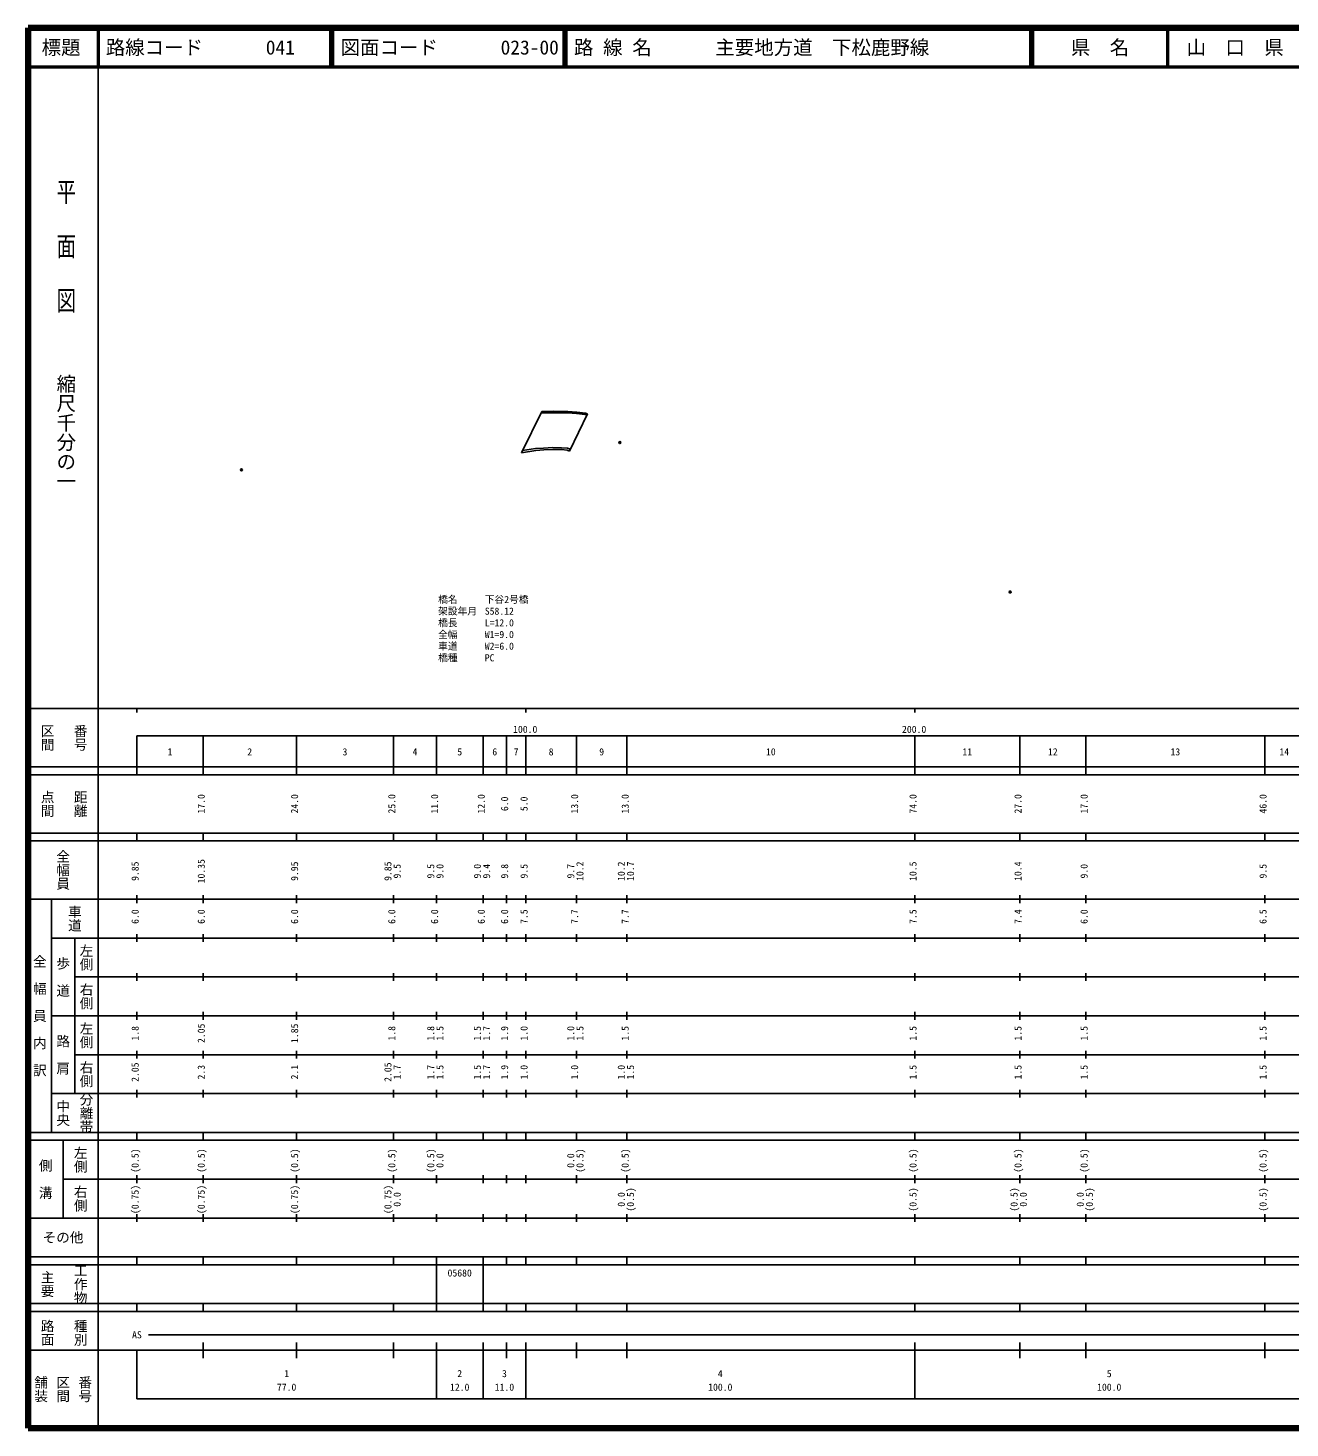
# Model space of a CAD drawing. Units: millimetres on the paper, with parts at other scales. Extents: x 40 to 680, y 20 to 380.
# Drawn here: x 40 to 364.5, y 20 to 380 of the extents above; entities that cross this region are included whole.
import ezdxf
from ezdxf.enums import TextEntityAlignment as Align

# ---------------------------------------------------------------- set-up
doc = ezdxf.new("R2010")
doc.units = ezdxf.units.MM
doc.header["$PDMODE"] = 32
doc.header["$PDSIZE"] = 0.5
for name, color, linetype in [('M-OTRS', 6, 'Continuous'), ('M-STR-HTXT', 7, 'Continuous'), ('M-TTL-TXT', 7, 'Continuous')]:
    doc.layers.add(name, color=color, linetype=linetype)
for name, color, linetype, lineweight in [('M-STR-STR1', 1, 'Continuous', 25), ('M-TTL', 2, 'Continuous', 140), ('M-TTL-BAND', 7, 'Continuous', 25), ('M-TTL-LINE', 7, 'Continuous', 50)]:
    doc.layers.add(name, color=color, linetype=linetype, lineweight=lineweight)
doc.styles.add('@ＭＳ ゴシック', font='')
doc.styles.add('ＭＳ ゴシック', font='')
doc.styles.get('@ＭＳ ゴシック').set_extended_font_data('@MS Gothic')
doc.styles.get('ＭＳ ゴシック').set_extended_font_data('MS Gothic')

msp = doc.modelspace()

# ---------------------------------------------------------------- linework, layer by layer
at = {"layer": 'M-OTRS'}
for p in [(192.188, 273.387), (94.884, 266.396), (292.51, 234.972)]:
    msp.add_point(p, dxfattribs=at)
at = {"layer": 'M-STR-STR1'}
for p, q in [((172.133, 281.398), (166.917, 270.791)), ((183.856, 280.763), (179.24, 271.222))]:
    msp.add_line(p, q, dxfattribs=at)
for points in [[(171.951, 281.028), (174.991, 281.076), (178.827, 281.039), (181.059, 280.892), (183.279, 280.602), (183.696, 280.433)], [(172.133, 281.398), (174.99, 281.443), (178.841, 281.405), (181.095, 281.257), (183.373, 280.96), (183.856, 280.763)], [(166.917, 270.791), (170.554, 271.362), (172.61, 271.498), (174.925, 271.597), (177.166, 271.573), (178.615, 271.449), (179.24, 271.222)], [(167.183, 271.334), (170.499, 271.854), (172.583, 271.992), (174.917, 272.092), (177.19, 272.067), (178.722, 271.936), (179.456, 271.669)]]:
    msp.add_lwpolyline(points, dxfattribs=at)
at = {"layer": 'M-TTL'}
for p, q in [((40, 380), (40, 20)), ((680, 380), (40, 380)), ((40, 20), (680, 20))]:
    msp.add_line(p, q, dxfattribs=at)
at = {"layer": 'M-TTL-BAND'}
for p, q in [((58, 370), (58, 20)), ((40, 205), (579, 205)), ((68, 205), (68, 204)), ((168, 205), (168, 204)), ((268, 205), (268, 204)), ((68, 198), (579, 198)), ((68, 198), (68, 188)), ((85, 188), (85, 198)), ((109, 188), (109, 198)), ((134, 188), (134, 198)), ((145, 188), (145, 198)), ((157, 188), (157, 198)), ((163, 188), (163, 198)), ((168, 188), (168, 198)), ((181, 188), (181, 198)), ((194, 188), (194, 198)), ((268, 188), (268, 198)), ((295, 188), (295, 198)), ((312, 188), (312, 198)), ((358, 188), (358, 198)), ((40, 190), (579, 190)), ((40, 188), (579, 188)), ((40, 173), (579, 173)), ((68, 171), (68, 173)), ((85, 171), (85, 173)), ((109, 171), (109, 173)), ((134, 171), (134, 173)), ((145, 171), (145, 173)), ((157, 171), (157, 173)), ((163, 171), (163, 173)), ((168, 171), (168, 173)), ((181, 171), (181, 173)), ((194, 171), (194, 173)), ((268, 171), (268, 173)), ((295, 171), (295, 173)), ((312, 171), (312, 173)), ((358, 171), (358, 173)), ((40, 171), (579, 171)), ((40, 156), (579, 156)), ((46, 96), (46, 156)), ((68, 155), (68, 157)), ((85, 155), (85, 157)), ((109, 155), (109, 157)), ((134, 155), (134, 157)), ((145, 155), (145, 157)), ((157, 155), (157, 157)), ((163, 155), (163, 157)), ((168, 155), (168, 157)), ((181, 155), (181, 157)), ((194, 155), (194, 157)), ((268, 155), (268, 157)), ((295, 155), (295, 157)), ((312, 155), (312, 157)), ((358, 155), (358, 157)), ((46, 146), (579, 146)), ((52, 146), (52, 106)), ((68, 145), (68, 147)), ((85, 145), (85, 147)), ((109, 145), (109, 147)), ((134, 145), (134, 147)), ((145, 145), (145, 147)), ((157, 145), (157, 147)), ((163, 145), (163, 147)), ((168, 145), (168, 147)), ((181, 145), (181, 147)), ((194, 145), (194, 147)), ((268, 145), (268, 147)), ((295, 145), (295, 147)), ((312, 145), (312, 147)), ((358, 145), (358, 147)), ((68, 135), (68, 137)), ((85, 135), (85, 137)), ((109, 135), (109, 137)), ((134, 135), (134, 137)), ((145, 135), (145, 137)), ((157, 135), (157, 137)), ((163, 135), (163, 137)), ((168, 135), (168, 137)), ((181, 135), (181, 137)), ((194, 135), (194, 137)), ((268, 135), (268, 137)), ((295, 135), (295, 137)), ((312, 135), (312, 137)), ((358, 135), (358, 137)), ((52, 136), (579, 136)), ((46, 126), (579, 126)), ((68, 125), (68, 127)), ((85, 125), (85, 127)), ((109, 125), (109, 127)), ((134, 125), (134, 127)), ((145, 125), (145, 127)), ((157, 125), (157, 127)), ((163, 125), (163, 127)), ((168, 125), (168, 127)), ((181, 125), (181, 127)), ((194, 125), (194, 127)), ((268, 125), (268, 127)), ((295, 125), (295, 127)), ((312, 125), (312, 127)), ((358, 125), (358, 127)), ((52, 116), (579, 116)), ((68, 115), (68, 117)), ((85, 115), (85, 117)), ((109, 115), (109, 117)), ((134, 115), (134, 117)), ((145, 115), (145, 117)), ((157, 115), (157, 117)), ((163, 115), (163, 117)), ((168, 115), (168, 117)), ((181, 115), (181, 117)), ((194, 115), (194, 117)), ((268, 115), (268, 117)), ((295, 115), (295, 117)), ((312, 115), (312, 117)), ((358, 115), (358, 117)), ((46, 106), (579, 106)), ((68, 105), (68, 107)), ((85, 105), (85, 107)), ((109, 105), (109, 107)), ((134, 105), (134, 107)), ((145, 105), (145, 107)), ((157, 105), (157, 107)), ((163, 105), (163, 107)), ((168, 105), (168, 107)), ((181, 105), (181, 107)), ((194, 105), (194, 107)), ((268, 105), (268, 107)), ((295, 105), (295, 107)), ((312, 105), (312, 107)), ((358, 105), (358, 107)), ((40, 96), (579, 96)), ((40, 94), (579, 94)), ((49, 94), (49, 74)), ((68, 94), (68, 96)), ((85, 94), (85, 96)), ((109, 94), (109, 96)), ((134, 94), (134, 96)), ((145, 94), (145, 96)), ((157, 94), (157, 96)), ((163, 94), (163, 96)), ((168, 94), (168, 96)), ((181, 94), (181, 96)), ((194, 94), (194, 96)), ((268, 94), (268, 96)), ((295, 94), (295, 96)), ((312, 94), (312, 96)), ((358, 94), (358, 96)), ((49, 84), (579, 84)), ((68, 83), (68, 85)), ((85, 83), (85, 85)), ((109, 83), (109, 85)), ((134, 83), (134, 85)), ((145, 83), (145, 85)), ((157, 83), (157, 85)), ((163, 83), (163, 85)), ((168, 83), (168, 85)), ((181, 83), (181, 85)), ((194, 83), (194, 85)), ((268, 83), (268, 85)), ((295, 83), (295, 85)), ((312, 83), (312, 85)), ((358, 83), (358, 85)), ((40, 74), (579, 74)), ((68, 73), (68, 75)), ((85, 73), (85, 75)), ((109, 73), (109, 75)), ((134, 73), (134, 75)), ((145, 73), (145, 75)), ((157, 73), (157, 75)), ((163, 73), (163, 75)), ((168, 73), (168, 75)), ((181, 73), (181, 75)), ((194, 73), (194, 75)), ((268, 73), (268, 75)), ((295, 73), (295, 75)), ((312, 73), (312, 75)), ((358, 73), (358, 75)), ((40, 64), (579, 64)), ((40, 62), (579, 62)), ((68, 62), (68, 64)), ((85, 62), (85, 64)), ((109, 62), (109, 64)), ((134, 62), (134, 64)), ((145, 62), (145, 64)), ((145, 52), (145, 62)), ((157, 62), (157, 64)), ((157, 52), (157, 62)), ((163, 62), (163, 64)), ((168, 62), (168, 64)), ((181, 62), (181, 64)), ((194, 62), (194, 64)), ((268, 62), (268, 64)), ((295, 62), (295, 64)), ((312, 62), (312, 64)), ((358, 62), (358, 64)), ((40, 52), (579, 52)), ((68, 50), (68, 52)), ((85, 50), (85, 52)), ((109, 50), (109, 52)), ((134, 50), (134, 52)), ((145, 50), (145, 52)), ((157, 50), (157, 52)), ((163, 50), (163, 52)), ((168, 50), (168, 52)), ((181, 50), (181, 52)), ((194, 50), (194, 52)), ((268, 50), (268, 52)), ((295, 50), (295, 52)), ((312, 50), (312, 52)), ((358, 50), (358, 52)), ((40, 50), (579, 50)), ((71, 44), (495, 44)), ((40, 40), (579, 40)), ((68, 40), (68, 27.5)), ((85, 38), (85, 42)), ((109, 38), (109, 42)), ((134, 38), (134, 42)), ((145, 27.5), (145, 42)), ((157, 27.5), (157, 42)), ((163, 38), (163, 42)), ((168, 27.5), (168, 42)), ((181, 38), (181, 42)), ((194, 38), (194, 42)), ((268, 27.5), (268, 42)), ((295, 38), (295, 42)), ((312, 38), (312, 42)), ((358, 38), (358, 42)), ((68, 27.5), (579, 27.5))]:
    msp.add_line(p, q, dxfattribs=at)
at = {"layer": 'M-TTL-LINE'}
for p, q in [((58, 380), (58, 370)), ((117.75, 380), (117.75, 370)), ((118.25, 380), (118.25, 370)), ((177.75, 380), (177.75, 370)), ((178.25, 380), (178.25, 370)), ((297.75, 380), (297.75, 370)), ((298.25, 380), (298.25, 370)), ((333, 380), (333, 370)), ((40, 370), (680, 370))]:
    msp.add_line(p, q, dxfattribs=at)

# ---------------------------------------------------------------- texts
at = {"layer": 'M-STR-HTXT', "style": 'ＭＳ ゴシック'}
for s, p in [('橋名', (145.449, 231.583)), ('下谷2号橋', (157.449, 231.583)), ('架設年月', (145.449, 228.583)), ('S58.12', (157.449, 228.583)), ('橋長', (145.449, 225.583)), ('L=12.0', (157.449, 225.583)), ('全幅', (145.449, 222.583)), ('W1=9.0', (157.449, 222.583)), ('車道', (145.449, 219.583)), ('W2=6.0', (157.449, 219.583)), ('橋種', (145.449, 216.583)), ('PC', (157.449, 216.583))]:
    msp.add_text(s, height=1.833, dxfattribs=at).set_placement(p, align=Align.BOTTOM_LEFT)
at = {"layer": 'M-TTL-BAND', "style": '@ＭＳ ゴシック', "width": 1.4}
msp.add_text('平  面  図', height=3.666, rotation=270, dxfattribs=at).set_placement((49.777, 306.475), align=Align.MIDDLE_RIGHT)
at = {"layer": 'M-TTL-BAND', "style": '@ＭＳ ゴシック'}
msp.add_text('縮尺千分の一', height=3.666, rotation=270, dxfattribs=at).set_placement((49.777, 261.03), align=Align.MIDDLE_RIGHT)
for s, p in [('区間', (45, 197.5)), ('番号', (53.5, 197.5)), ('点間', (45, 180.5)), ('距離', (53.5, 180.5)), ('全幅員', (49, 163.5)), ('車道', (52, 151)), ('左側', (55, 141)), ('全\u3000幅\u3000員\u3000内\u3000訳', (43, 126)), ('歩\u3000道', (49, 136)), ('右側', (55, 131)), ('左側', (55, 121)), ('路\u3000肩', (49, 116)), ('右側', (55, 111)), ('分離帯', (55, 101)), ('中央', (49, 101)), ('左側', (53.5, 89)), ('側\u3000溝', (44.5, 84)), ('右側', (53.5, 79)), ('工作物', (53.5, 57)), ('主要', (45, 57)), ('路面', (45, 44.5)), ('種別', (53.5, 44.5)), ('舗装', (43.333, 30)), ('区間', (49, 30)), ('番号', (54.667, 30))]:
    msp.add_text(s, height=2.566, rotation=270, dxfattribs=at).set_placement(p, align=Align.MIDDLE_CENTER)
at = {"layer": 'M-TTL-BAND', "style": 'ＭＳ ゴシック'}
for s, p in [('100.0', (167.844, 198.195)), ('200.0', (267.844, 198.195)), ('1', (76.5, 192.405)), ('2', (97, 192.405)), ('3', (121.5, 192.405)), ('4', (139.5, 192.405)), ('5', (151, 192.405)), ('6', (160, 192.405)), ('7', (165.5, 192.405)), ('8', (174.5, 192.405)), ('9', (187.5, 192.405)), ('10', (231, 192.405)), ('11', (281.5, 192.405)), ('12', (303.5, 192.405)), ('13', (335, 192.405)), ('14', (363, 192.405)), ('AS', (68, 42.5)), ('1', (106.5, 32.523)), ('2', (151, 32.523)), ('3', (162.5, 32.523)), ('4', (218, 32.523)), ('5', (318, 32.523)), ('77.0', (106.5, 29.033)), ('12.0', (151, 29.033)), ('11.0', (162.5, 29.033)), ('100.0', (218, 29.033)), ('100.0', (318, 29.033))]:
    msp.add_text(s, height=1.833, dxfattribs=at).set_placement(p, align=Align.BOTTOM_CENTER)
for s, p in [('17.0', (86, 180.5)), ('24.0', (110, 180.5)), ('25.0', (135, 180.5)), ('11.0', (146, 180.5)), ('12.0', (158, 180.5)), ('6.0', (164, 180.5)), ('5.0', (169, 180.5)), ('13.0', (182, 180.5)), ('13.0', (195, 180.5)), ('74.0', (269, 180.5)), ('27.0', (296, 180.5)), ('17.0', (313, 180.5)), ('46.0', (359, 180.5)), ('10.35', (86, 163.174)), ('9.85', (69, 163.174)), ('9.95', (110, 163.174)), ('9.85', (134, 163.174)), ('9.5', (136.37, 163.174)), ('9.5', (145, 163.174)), ('9.0', (147.37, 163.174)), ('9.0', (157, 163.174)), ('9.4', (159.37, 163.174)), ('9.8', (164, 163.174)), ('9.5', (169, 163.174)), ('9.7', (181, 163.174)), ('10.2', (183.37, 163.174)), ('10.2', (194, 163.174)), ('10.7', (196.37, 163.174)), ('10.5', (269, 163.174)), ('10.4', (296, 163.174)), ('9.0', (313, 163.174)), ('9.5', (359, 163.174)), ('6.0', (69, 151.5)), ('6.0', (86, 151.5)), ('6.0', (110, 151.5)), ('6.0', (135, 151.5)), ('6.0', (146, 151.5)), ('6.0', (158, 151.5)), ('6.0', (164, 151.5)), ('7.5', (169, 151.5)), ('7.7', (182, 151.5)), ('7.7', (195, 151.5)), ('7.5', (269, 151.5)), ('7.4', (296, 151.5)), ('6.0', (313, 151.5)), ('6.5', (359, 151.5)), ('1.8', (69, 121.5)), ('2.05', (86, 121.5)), ('1.85', (110, 121.5)), ('1.8', (135, 121.5)), ('1.8', (145, 121.5)), ('1.5', (147.37, 121.5)), ('1.5', (157, 121.5)), ('1.7', (159.37, 121.5)), ('1.9', (164, 121.5)), ('1.0', (169, 121.5)), ('1.0', (181, 121.5)), ('1.5', (183.37, 121.5)), ('1.5', (195, 121.5)), ('1.5', (269, 121.5)), ('1.5', (296, 121.5)), ('1.5', (313, 121.5)), ('1.5', (359, 121.5)), ('2.05', (69, 111.5)), ('2.3', (86, 111.5)), ('2.1', (110, 111.5)), ('2.05', (134, 111.5)), ('1.7', (136.37, 111.5)), ('1.7', (145, 111.5)), ('1.5', (147.37, 111.5)), ('1.5', (157, 111.5)), ('1.7', (159.37, 111.5)), ('1.9', (164, 111.5)), ('1.0', (169, 111.5)), ('1.0', (182, 111.5)), ('1.0', (194, 111.5)), ('1.5', (196.37, 111.5)), ('1.5', (269, 111.5)), ('1.5', (296, 111.5)), ('1.5', (313, 111.5)), ('1.5', (359, 111.5)), ('(0.5)', (69, 88.764)), ('(0.5)', (86, 88.764)), ('(0.5)', (110, 88.764)), ('(0.5)', (135, 88.764)), ('(0.5)', (145, 88.764)), ('0.0', (147.37, 88.764)), ('0.0', (181, 88.764)), ('(0.5)', (183.37, 88.764)), ('(0.5)', (195, 88.764)), ('(0.5)', (269, 88.764)), ('(0.5)', (296, 88.764)), ('(0.5)', (313, 88.764)), ('(0.5)', (359, 88.764)), ('(0.75)', (69, 78.764)), ('(0.75)', (86, 78.764)), ('(0.75)', (110, 78.764)), ('(0.75)', (134, 78.764)), ('0.0', (136.37, 78.764)), ('0.0', (194, 78.764)), ('(0.5)', (196.37, 78.764)), ('(0.5)', (269, 78.764)), ('(0.5)', (295, 78.764)), ('0.0', (297.37, 78.764)), ('0.0', (312, 78.764)), ('(0.5)', (314.37, 78.764)), ('(0.5)', (359, 78.764))]:
    msp.add_text(s, height=1.833, rotation=90, dxfattribs=at).set_placement(p, align=Align.BOTTOM_CENTER)
msp.add_text('その他', height=2.566, dxfattribs=at).set_placement((49, 69), align=Align.MIDDLE_CENTER)
msp.add_text('05680', height=1.833, dxfattribs=at).set_placement((147.875, 58.405), align=Align.BOTTOM_LEFT)
at = {"layer": 'M-TTL-TXT', "style": 'ＭＳ ゴシック'}
for s, p in [('標題', (48.5, 375)), ('県\u3000名', (315.625, 375)), ('山\u3000口\u3000県', (350.375, 375))]:
    msp.add_text(s, height=3.666, dxfattribs=at).set_placement(p, align=Align.MIDDLE_CENTER)
for s, p in [('路線コード', (60, 375)), ('041', (101.142, 375)), ('図面コード', (120.38, 375)), ('023-00', (161.521, 375)), ('路 線 名', (180.38, 375)), ('主要地方道\u3000下松鹿野線', (216.734, 375))]:
    msp.add_text(s, height=3.666, dxfattribs=at).set_placement(p, align=Align.MIDDLE_LEFT)

doc.saveas('drawing.dxf')
